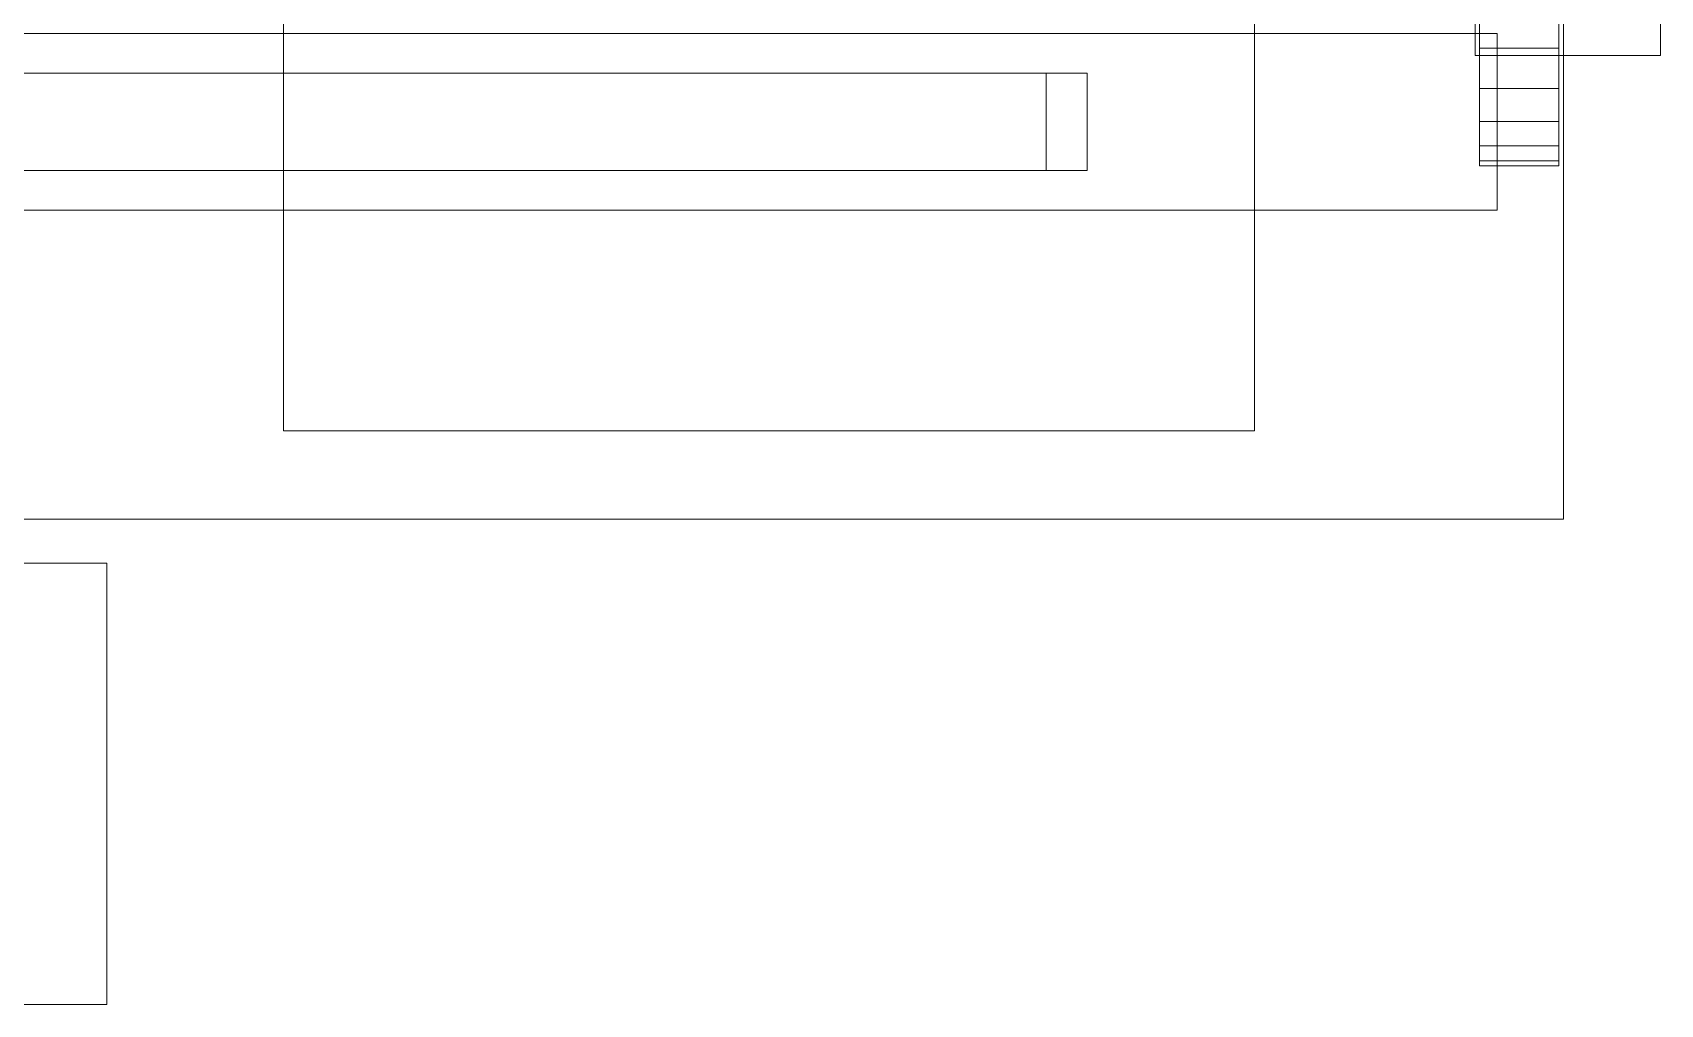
# Model space of a CAD drawing. Header units: millimetres. Extents: x -1970 to 59977, y -50268 to 6837.
# Drawn here: x 59602.4 to 59971.3, y -16750 to -16529.8 of the extents above; entities that cross this region are included whole.
import ezdxf

# ---------------------------------------------------------------- set-up
doc = ezdxf.new("R2010")
doc.units = ezdxf.units.MM
doc.layers.add('superior_C04', color=7, linetype='Continuous', lineweight=0)

msp = doc.modelspace()

# ---------------------------------------------------------------- linework, layer by layer
at = {"layer": 'superior_C04'}
for p, q in [((59949.253, -15710), (59949.253, -16640)), ((59659.253, -16620), (59659.253, -16420)), ((59879.253, -16420), (59879.253, -16620)), ((59929.253, -16535), (59929.253, -16495)), ((59971.253, -16495), (59971.253, -16535)), ((59930.253, -16522.961), (59930.253, -16533.334)), ((59948.253, -16522.961), (59948.253, -16533.334)), ((59554.253, -16530), (59934.253, -16530)), ((59934.253, -16530), (59934.253, -16570)), ((59930.253, -16533.334), (59930.253, -16542.426)), ((59948.253, -16533.334), (59930.253, -16533.334)), ((59948.253, -16533.334), (59948.253, -16542.426)), ((59971.253, -16535), (59929.253, -16535)), ((59832.111, -16539), (59564.611, -16539)), ((59841.394, -16539), (59573.894, -16539)), ((59841.394, -16539), (59832.111, -16539)), ((59832.111, -16539), (59832.111, -16561)), ((59841.394, -16561), (59841.394, -16539)), ((59930.253, -16542.426), (59930.253, -16549.888)), ((59948.253, -16542.426), (59930.253, -16542.426)), ((59948.253, -16542.426), (59948.253, -16549.888)), ((59930.253, -16549.888), (59930.253, -16555.433)), ((59948.253, -16549.888), (59930.253, -16549.888)), ((59948.253, -16549.888), (59948.253, -16555.433)), ((59930.253, -16555.433), (59930.253, -16558.847)), ((59948.253, -16555.433), (59930.253, -16555.433)), ((59948.253, -16555.433), (59948.253, -16558.847)), ((59930.253, -16558.847), (59930.253, -16560)), ((59948.253, -16558.847), (59930.253, -16558.847)), ((59948.253, -16560), (59930.253, -16560)), ((59948.253, -16558.847), (59948.253, -16560)), ((59564.611, -16561), (59832.111, -16561)), ((59841.394, -16561), (59573.894, -16561)), ((59832.111, -16561), (59841.394, -16561)), ((59934.253, -16570), (59554.253, -16570)), ((59879.253, -16620), (59659.253, -16620)), ((59949.253, -16640), (59589.253, -16640)), ((59519.253, -16650), (59619.253, -16650)), ((59619.253, -16650), (59619.253, -16750)), ((59619.253, -16750), (59519.253, -16750))]:
    msp.add_line(p, q, dxfattribs=at)

doc.saveas('drawing.dxf')
